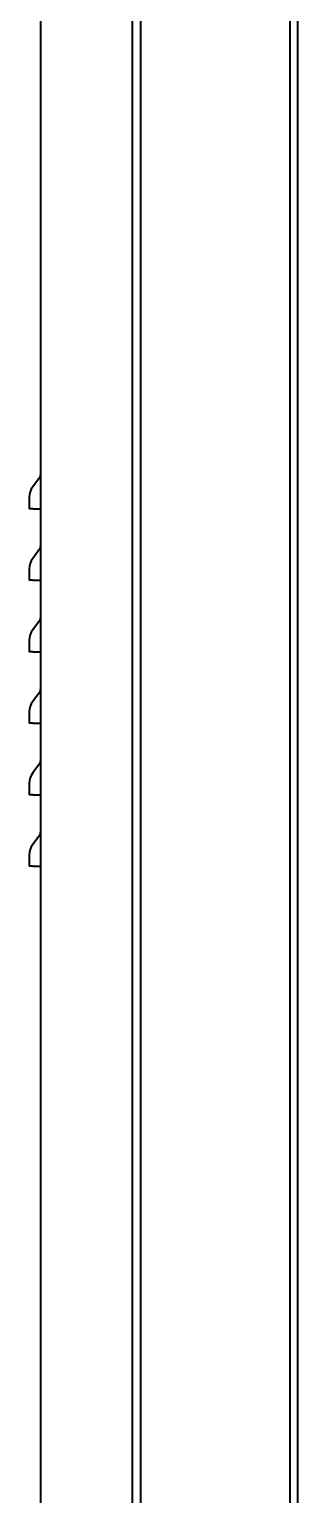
# Model space of a CAD drawing. Header units: millimetres. Extents: x 0 to 51860, y 0 to 5940.
# Drawn here: x 3889 to 3983, y 2038 to 2550 of the extents above; entities that cross this region are included whole.
import ezdxf

# ---------------------------------------------------------------- set-up
doc = ezdxf.new("R2010")
doc.units = ezdxf.units.MM
doc.header["$LTSCALE"] = 10
doc.layers.add('가시적인 것(ISO)', color=3, linetype='Continuous', lineweight=40)

msp = doc.modelspace()

# ---------------------------------------------------------------- linework, layer by layer
at = {"layer": '가시적인 것(ISO)'}
for p, q in [((3928.1889, 3358.0063), (3928.1889, 1808.0063)), ((3980.4889, 1840.3063), (3980.4889, 3355.7063)), ((3893.1889, 1812.0063), (3893.1889, 3354.0063)), ((3925.1889, 3352.9921), (3925.1889, 1813.0205)), ((3983.1889, 1846.3063), (3983.1889, 3349.7063)), ((3892.7889, 2393.3063), (3890.3889, 2390.1063)), ((3889.1889, 2386.5063), (3889.1889, 2382.5063)), ((3890.3889, 2382.5063), (3889.1889, 2382.5063)), ((3890.3889, 2382.5063), (3892.7889, 2382.5063)), ((3892.7889, 2382.5063), (3893.1889, 2382.5063)), ((3892.7889, 2368.3063), (3890.3889, 2365.1063)), ((3889.1889, 2361.5063), (3889.1889, 2357.5063)), ((3890.3889, 2357.5063), (3889.1889, 2357.5063)), ((3890.3889, 2357.5063), (3892.7889, 2357.5063)), ((3892.7889, 2357.5063), (3893.1889, 2357.5063)), ((3892.7889, 2343.3063), (3890.3889, 2340.1063)), ((3889.1889, 2336.5063), (3889.1889, 2332.5063)), ((3890.3889, 2332.5063), (3889.1889, 2332.5063)), ((3890.3889, 2332.5063), (3892.7889, 2332.5063)), ((3892.7889, 2332.5063), (3893.1889, 2332.5063)), ((3892.7889, 2318.3063), (3890.3889, 2315.1063)), ((3889.1889, 2311.5063), (3889.1889, 2307.5063)), ((3890.3889, 2307.5063), (3889.1889, 2307.5063)), ((3890.3889, 2307.5063), (3892.7889, 2307.5063)), ((3892.7889, 2307.5063), (3893.1889, 2307.5063)), ((3892.7889, 2293.3063), (3890.3889, 2290.1063)), ((3889.1889, 2286.5063), (3889.1889, 2282.5063)), ((3890.3889, 2282.5063), (3889.1889, 2282.5063)), ((3890.3889, 2282.5063), (3892.7889, 2282.5063)), ((3892.7889, 2282.5063), (3893.1889, 2282.5063)), ((3892.7889, 2268.3063), (3890.3889, 2265.1063)), ((3889.1889, 2261.5063), (3889.1889, 2257.5063)), ((3890.3889, 2257.5063), (3889.1889, 2257.5063)), ((3890.3889, 2257.5063), (3892.7889, 2257.5063)), ((3892.7889, 2257.5063), (3893.1889, 2257.5063))]:
    msp.add_line(p, q, dxfattribs=at)
for centre, radius, start, end in [((3891.1889, 2394.5063), 2, 323.130102, 0), ((3895.1889, 2386.5063), 6, 143.130102, 180), ((3891.1889, 2369.5063), 2, 323.130102, 0), ((3895.1889, 2361.5063), 6, 143.130102, 180), ((3891.1889, 2344.5063), 2, 323.130102, 0), ((3895.1889, 2336.5063), 6, 143.130102, 180), ((3891.1889, 2319.5063), 2, 323.130102, 0), ((3895.1889, 2311.5063), 6, 143.130102, 180), ((3895.1889, 2286.5063), 6, 143.130102, 180), ((3891.1889, 2294.5063), 2, 323.130102, 0), ((3891.1889, 2269.5063), 2, 323.130102, 0), ((3895.1889, 2261.5063), 6, 143.130102, 180)]:
    msp.add_arc(centre, radius, start, end, dxfattribs=at)

doc.saveas('drawing.dxf')
